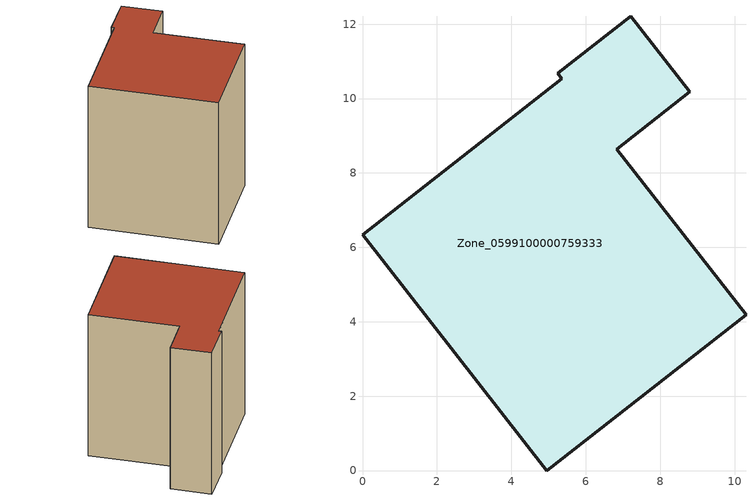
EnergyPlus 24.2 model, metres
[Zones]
Zone_0599100000759333
 floor ground (C_G): 4.95,0 0,6.34 5.36,10.53 5.25,10.68 7.21,12.21 8.8,10.18 6.84,8.63 10.31,4.18 z0
 wall outside (C_F): 8.8,10.18 7.21,12.21 5.25,10.68 5.36,10.53 0,6.34 4.95,0 10.31,4.18 6.84,8.63 8.8,10.18 z0:9.97
 roof outside (C_R): 0,6.34 4.95,0 10.31,4.18 6.84,8.63 8.8,10.18 7.21,12.21 5.25,10.68 5.36,10.53 z9.97
[BUILDING]
Pand.0599100000759333: North Axis=0; Terrain=City; Loads Convergence Tolerance Value=0.04; Temperature Convergence Tolerance Value=0.4; Solar Distribution=FullExterior; Maximum Number of Warmup Days=25; Minimum Number of Warmup Days=1
[Site:Location]
Rotterdam.The.Hague.AP_ZH_NLD Design_Conditions: Latitude=51.96; Longitude=4.45; Time Zone=1; Elevation=-4.5
[SITE:GROUNDTEMPERATURE:BUILDINGSURFACE]
18, 18, 18, 18, 18, 18, 18, 18, 18, 18, 18, 18
[MATERIAL] Thermal Absorptance=0.9; Solar Absorptance=0.7; Visible Absorptance=0.7
Name | Roughness | Thickness | Conductivity | Density | Specific Heat
G.TI.2006-2014 | MediumSmooth | 0.15 | 0.06 | 540 | 1210
F.TI.2006-2014 | Rough | 0.3 | 0.12 | 1920 | 840
R.TI.2006-2014 | MediumRough | 0.2 | 0.08 | 1500 | 1000
[CONSTRUCTION]
C_G: G.TI.2006-2014
C_F: F.TI.2006-2014
C_R: R.TI.2006-2014
[ZONE]
Zone_0599100000759333: Type=1; Multiplier=1; Ceiling Height=Autocalculate; Volume=Autocalculate; Floor Area=autocalculate; Part of Total Floor Area=Yes
[ZONEINFILTRATION:DESIGNFLOWRATE]
Infil_Zone_0599100000759333: Zone or ZoneList or Space or SpaceList=Zone_0599100000759333; Schedule=AlwaysOn; Design Flow Rate Calculation Method=Flow/Area; Flow Rate per Floor Area=0.0015; Constant Term Coefficient=1; Temperature Term Coefficient=0; Velocity Term Coefficient=0; Velocity Squared Term Coefficient=0
[HVACTEMPLATE:ZONE:IDEALLOADSAIRSYSTEM]
Zone_0599100000759333: Maximum Heating Supply Air Temperature=50; Minimum Cooling Supply Air Temperature=13; Maximum Heating Supply Air Humidity Ratio=0.0156; Minimum Cooling Supply Air Humidity Ratio=0.0077; Heating Limit=NoLimit; Cooling Limit=NoLimit; Dehumidification Control Type=ConstantSensibleHeatRatio; Cooling Sensible Heat Ratio=0.7; Dehumidification Setpoint=60; Humidification Control Type=None; Humidification Setpoint=30; Outdoor Air Method=None; Outdoor Air Flow Rate per Person=0.00944; Outdoor Air Flow Rate per Zone Floor Area=0; Outdoor Air Flow Rate per Zone=0; Demand Controlled Ventilation Type=None; Outdoor Air Economizer Type=NoEconomizer; Heat Recovery Type=None; Sensible Heat Recovery Effectiveness=0.7; Latent Heat Recovery Effectiveness=0.65
[ZONECONTROL:THERMOSTAT]
ThermostatControl_Zone_0599100000759333: Zone or ZoneList=Zone_0599100000759333; Control Type Schedule=DualSetpointControlType; Control 1=Thermostat_Zone_0599100000759333; Temperature Difference Between Cutout And Setpoint=0
[THERMOSTATSETPOINT:DUALSETPOINT]
Thermostat_Zone_0599100000759333: Heating Setpoint Temperature Schedule=HeatingSetpoint_Zone_0599100000759333; Cooling Setpoint Temperature Schedule=CoolingSetpoint_Zone_0599100000759333
[SCHEDULE:COMPACT]
HeatingSetpoint_Zone_0599100000759333: Through: 12/31, For: AllDays, Until: 24:00, 21
CoolingSetpoint_Zone_0599100000759333: Through: 12/31, For: AllDays, Until: 24:00, 24
DualSetpointControlType: Through: 12/31, For: AllDays, Until: 24:00, 4
AlwaysOn: Through: 12/31, For: AllDays, Until: 24:00, 1
